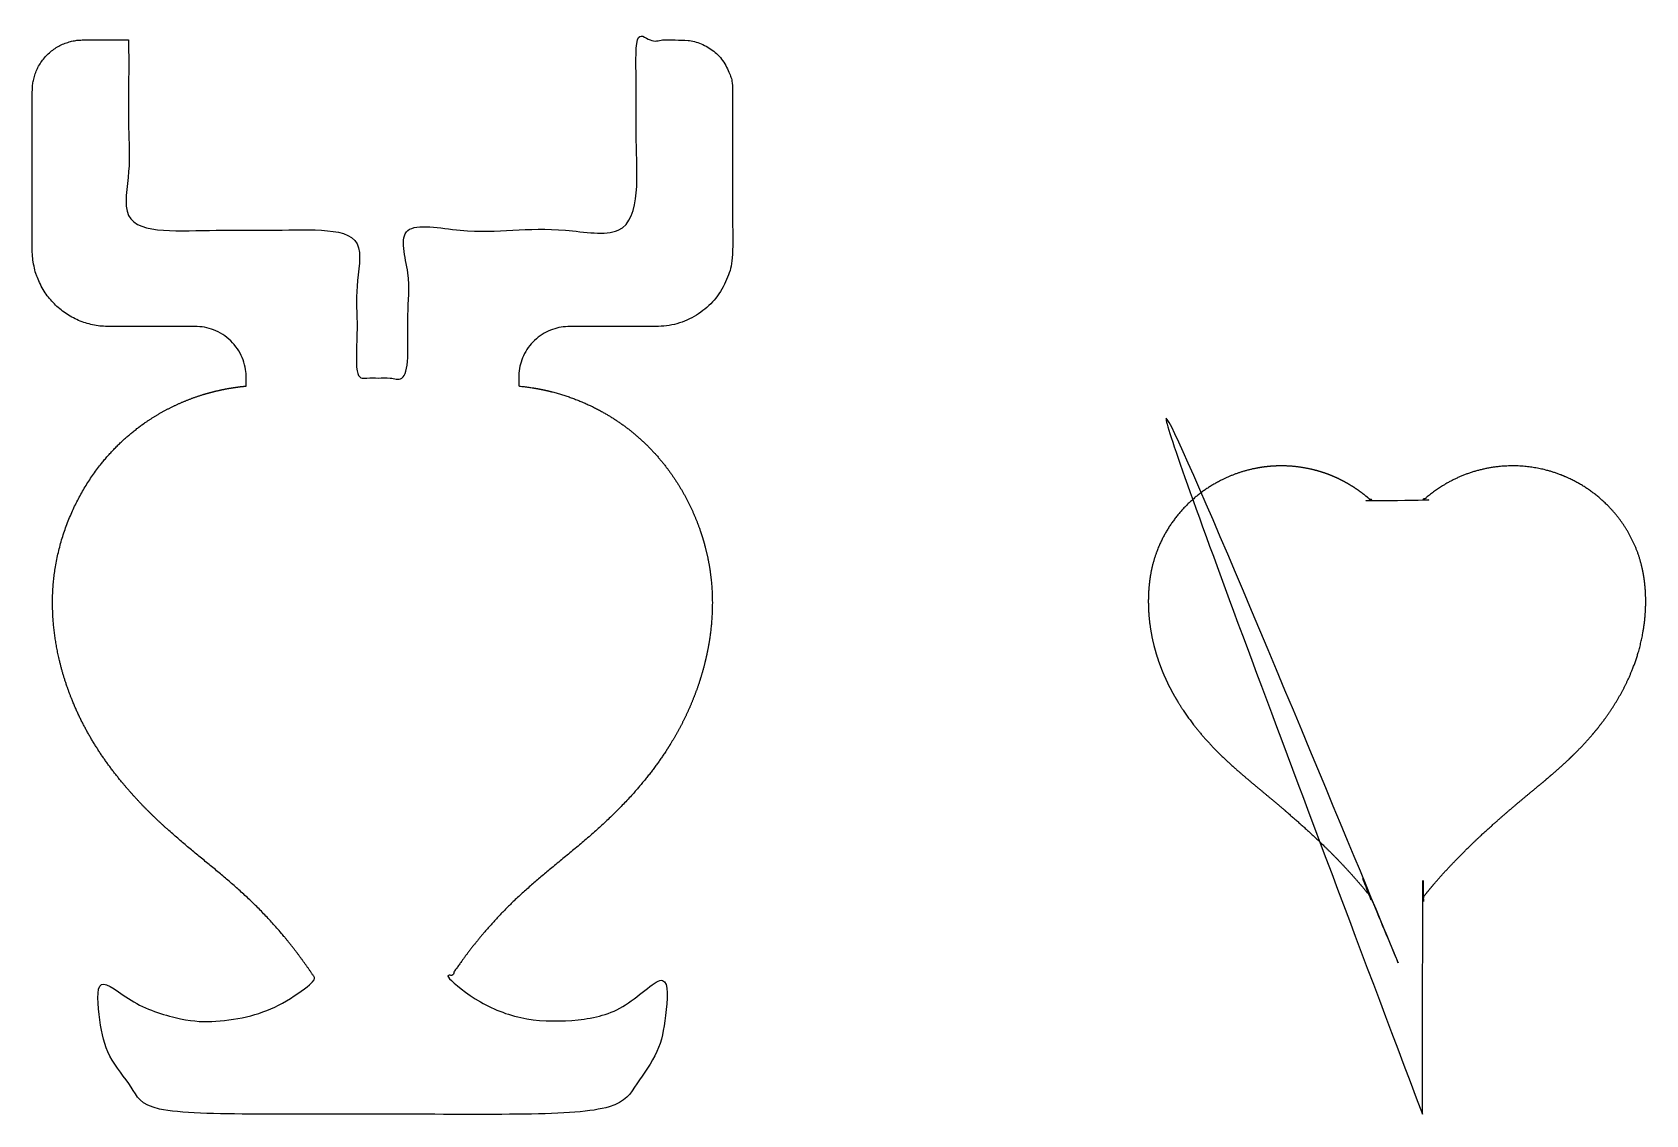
# Model space of a CAD drawing. Header units: millimetres. Extents: x 137 to 264, y 199 to 284.
import ezdxf

# ---------------------------------------------------------------- set-up
doc = ezdxf.new("R2010")
doc.units = ezdxf.units.MM
doc.header["$MEASUREMENT"] = 0

msp = doc.modelspace()

# ---------------------------------------------------------------- linework, layer by layer
for points, weights, knots in [([(144.8159154039983, 283.5531482243244), (143.6196320935232, 283.5531482243244), (142.4233487830481, 283.5531482243244), (141.227065472573, 283.5531482243244), (138.8839197220654, 283.5531482243244), (137.227065472573, 281.8962939748321), (137.2270654725729, 279.5531482243246), (137.2270654725729, 275.3568649138494), (137.2270654725729, 271.1605816033745), (137.2270654725729, 266.9642982928995), (137.227065472573, 265.3517316805114), (137.844167998719, 263.8619143925148), (138.9844247854536, 262.7216576057802), (140.1246815721882, 261.5814008190455), (141.6144988601848, 260.9642982928995), (143.2270654725729, 260.9642982928995), (145.5098498587447, 260.9642982928995), (147.7926342449163, 260.9642982928995), (150.0754186310879, 260.9642982928995), (152.4185643815955, 260.9642982928995), (154.0754186310879, 259.3074440434071), (154.0754186310879, 256.9642982928995), (154.0754186310878, 256.731805427639), (154.0754186310878, 256.4993125623785), (154.0754186310878, 256.266819697118), (152.9223455177818, 256.1583990570267), (149.3684973574833, 255.4593748746856), (142.634557194327, 251.6366258473647), (137.4947544960449, 241.4829023349551), (140.2078871944872, 229.5343073235537), (147.1540006018804, 221.4843030931916), (154.5107915566877, 216.1157544947262), (158.1109082089785, 211.7087887399297), (159.55148247404, 209.5037820081337), (154.5744505949605, 204.8215586143752), (147.7411455249345, 204.8235721411763), (142.7668738722265, 209.5087278226237), (141.616219456798, 204.9170030140565), (143.7400765904377, 200.6864979405283), (148.1097912079493, 198.8661857522581), (159.2472073386495, 198.8661857522578), (170.3846234693498, 198.8661857522577), (181.5220396000501, 198.8661857522576), (185.891754217563, 200.6864979405283), (188.0156113512026, 204.9170030140564), (186.8649569357653, 209.5087278226109), (181.8906852830662, 204.8235721411763), (175.0573802130402, 204.8215586143752), (170.0803483339658, 209.5037820081286), (171.5209225990224, 211.7087887399297), (175.1210392513132, 216.1157544947262), (182.4778302061205, 221.4843030931916), (189.4239436135137, 229.5343073235537), (192.137076311956, 241.4829023349551), (186.9972736136739, 251.6366258473647), (180.2633334505176, 255.4593748746856), (176.7094852902191, 256.1583990570267), (175.556412176913, 256.2668196971181), (175.5564121769132, 256.4993125623785), (175.5564121769132, 256.731805427639), (175.5564121769132, 256.9642982928995), (175.5564121769132, 259.3074440434071), (177.2132664264055, 260.9642982928995), (179.5564121769132, 260.9642982928995), (181.8391965630847, 260.9642982928995), (184.1219809492563, 260.9642982928995), (186.4047653354279, 260.9642982928995), (188.0173319478162, 260.9642982928995), (189.5071492358127, 261.5814008190455), (190.6474060225474, 262.7216576057802), (191.7876628092821, 263.8619143925148), (192.4047653354281, 265.3517316805114), (192.404765335428, 266.9642982928995), (192.404765335428, 271.1605816033745), (192.404765335428, 275.3568649138494), (192.404765335428, 279.5531482243244), (192.404765335428, 281.8962939748321), (190.7479110859356, 283.5531482243245), (188.404765335428, 283.5531482243246), (187.2084820249529, 283.5531482243244), (186.0121987144778, 283.5531482243244), (184.8159154040027, 283.5531482243244), (184.8159154040028, 278.5531482243245), (184.8159154040028, 273.5531482243244), (184.8159154040028, 268.5531482243245), (178.815915404002, 268.5531482243245), (172.8159154040012, 268.5531482243245), (166.8159154040005, 268.5531482243245), (166.8159154040005, 264.6695948365139), (166.8159154040005, 260.7860414487034), (166.8159154040005, 256.9024880608929), (165.4825820706671, 256.9024880608929), (164.1492487373338, 256.9024880608929), (162.8159154040004, 256.9024880608929), (162.8159154040005, 260.7860414487034), (162.8159154040005, 264.6695948365139), (162.8159154040005, 268.5531482243245), (156.8159154039998, 268.5531482243245), (150.815915403999, 268.5531482243245), (144.8159154039982, 268.5531482243245), (144.8159154039982, 273.5531482243244), (144.8159154039982, 278.5531482243245), (144.8159154039983, 283.5531482243244)], [1, 1, 1, 1, 0.8047378541243658, 0.8047378541243658, 1, 1, 1, 1, 0.9492530216741908, 0.9492530216741908, 1, 0.9492530216741908, 0.9492530216741908, 1, 1, 1, 1, 0.8047378541243649, 0.8047378541243649, 0.9999999999999998, 1, 1, 1, 1, 1, 1, 1, 1, 1, 1, 1, 1, 0.8187647816980621, 0.8187647816980621, 1, 0.8385556716735905, 0.8385556716735905, 1, 1, 1, 1, 0.8385556716735901, 0.8385556716735901, 0.9999999999999998, 0.8187647816980621, 0.8187647816980621, 1, 1, 1, 1, 1, 1, 1, 1, 1, 1, 1, 1, 1, 0.8047378541243649, 0.8047378541243649, 0.9999999999999998, 1, 1, 1, 0.9492530216741908, 0.9492530216741908, 1, 0.9492530216741908, 0.9492530216741908, 1, 1, 1, 1, 0.8047378541243658, 0.8047378541243658, 0.9999999999999998, 1, 1, 1, 1, 1, 1, 1, 1, 1, 1, 1, 1, 1, 1, 1, 1, 1, 1, 1, 1, 1, 1, 1, 1], [0, 0, 0, 0, 1, 1, 1, 2.570796326794893, 2.570796326794893, 2.570796326794893, 3.570796326794893, 3.570796326794893, 3.570796326794893, 4.356194490192342, 4.356194490192342, 4.356194490192342, 5.141592653589793, 5.141592653589793, 5.141592653589793, 6.141592653589793, 6.141592653589793, 6.141592653589793, 7.712388980384689, 7.712388980384689, 7.712388980384689, 8.712388980384691, 8.712388980384691, 8.712388980384691, 12.16383550129776, 19.45981324463043, 31.21665436586563, 43.4478922132281, 53.84126755102728, 62.56787853436333, 70.60882304386281, 70.60882304386281, 70.60882304386281, 72.1191859818497, 72.1191859818497, 72.1191859818497, 73.540806393845, 73.540806393845, 73.540806393845, 74.540806393845, 74.540806393845, 74.540806393845, 75.96242680584025, 75.96242680584025, 75.96242680584025, 77.47278974382718, 77.47278974382718, 77.47278974382718, 85.51373425332665, 94.2403452366627, 104.6337205744618, 116.8649584218243, 128.6217995430595, 135.9177772863922, 139.3692238073052, 139.3692238073052, 139.3692238073052, 140.3692238073053, 140.3692238073053, 140.3692238073053, 141.9400201341001, 141.9400201341001, 141.9400201341001, 142.9400201341001, 142.9400201341001, 142.9400201341001, 143.7254182974976, 143.7254182974976, 143.7254182974976, 144.510816460895, 144.510816460895, 144.510816460895, 145.510816460895, 145.510816460895, 145.510816460895, 147.0816127876899, 147.0816127876899, 147.0816127876899, 148.0816127876899, 148.0816127876899, 148.0816127876899, 149.0816127876899, 149.0816127876899, 149.0816127876899, 150.0816127876899, 150.0816127876899, 150.0816127876899, 150.8872160941517, 150.8872160941517, 150.8872160941517, 151.8872160941517, 151.8872160941517, 151.8872160941517, 152.6928194006134, 152.6928194006134, 152.6928194006134, 153.6928194006134, 153.6928194006134, 153.6928194006134, 154.6928194006134, 154.6928194006134, 154.6928194006134, 154.6928194006134]), ([(246.7644664610284, 198.8661857522577), (251.6665078597136, 198.8661857522577), (256.5685492583988, 198.8661857522576), (261.4705906570841, 198.8661857522576), (265.8403052745966, 200.6864979405283), (267.9641624082362, 204.9170030140564), (266.813507992799, 209.5087278226109), (261.8392363400999, 204.8235721411763), (255.0059312700738, 204.8215586143752), (250.0288993909995, 209.5037820081286), (251.469473656056, 211.7087887399297), (255.0695903083469, 216.1157544947262), (262.4263812631542, 221.4843030931916), (269.3724946705474, 229.5343073235536), (272.0856273689896, 241.4829023349551), (266.9458246707076, 251.6366258473647), (260.2118845075513, 255.4593748746855), (256.6580363472527, 256.1583990570266), (255.5049632339467, 256.266819697118), (255.5049632339468, 256.4993125623785), (255.5049632339468, 256.731805427639), (255.5049632339468, 256.9642982928994), (255.5049632339468, 259.3074440434071), (257.1618174834392, 260.9642982928995), (259.5049632339469, 260.9642982928995), (261.7877476201183, 260.9642982928995), (264.07053200629, 260.9642982928995), (266.3533163924616, 260.9642982928995), (267.9658830048498, 260.9642982928995), (269.4557002928464, 261.5814008190455), (270.595957079581, 262.7216576057801), (271.7362138663157, 263.8619143925148), (272.3533163924618, 265.3517316805113), (272.3533163924617, 266.9642982928995), (272.3533163924617, 271.1605816033745), (272.3533163924617, 275.3568649138494), (272.3533163924617, 279.5531482243244), (272.3533163924616, 281.8962939748321), (270.6964621429693, 283.5531482243244), (268.3533163924616, 283.5531482243245), (267.1570330819865, 283.5531482243244), (265.9607497715114, 283.5531482243244), (264.7644664610363, 283.5531482243244), (264.7644664610364, 278.5531482243245), (264.7644664610364, 273.5531482243244), (264.7644664610364, 268.5531482243245), (251.4311331277016, 268.5531482243245), (238.0977997943667, 268.5531482243245), (224.7644664610319, 268.5531482243245), (224.7644664610319, 273.5531482243244), (224.7644664610319, 278.5531482243245), (224.764466461032, 283.5531482243244), (223.5681831505569, 283.5531482243244), (222.3718998400818, 283.5531482243244), (221.1756165296066, 283.5531482243244), (218.832470779099, 283.5531482243244), (217.1756165296067, 281.8962939748321), (217.1756165296066, 279.5531482243245), (217.1756165296066, 275.3568649138494), (217.1756165296066, 271.1605816033745), (217.1756165296066, 266.9642982928995), (217.1756165296066, 265.3517316805113), (217.7927190557527, 263.8619143925148), (218.9329758424873, 262.7216576057801), (220.0732326292219, 261.5814008190455), (221.5630499172184, 260.9642982928995), (223.1756165296066, 260.9642982928995), (225.4584009157783, 260.9642982928995), (227.7411853019499, 260.9642982928995), (230.0239696881216, 260.9642982928995), (232.3671154386292, 260.9642982928995), (234.0239696881215, 259.3074440434071), (234.0239696881216, 256.9642982928995), (234.0239696881215, 256.731805427639), (234.0239696881215, 256.4993125623785), (234.0239696881215, 256.266819697118), (232.8708965748155, 256.1583990570266), (229.3170484145169, 255.4593748746855), (222.5831082513606, 251.6366258473647), (217.4433055530786, 241.4829023349551), (220.1564382515208, 229.5343073235536), (227.102551658914, 221.4843030931916), (234.4593426137213, 216.1157544947262), (238.0594592660121, 211.7087887399297), (239.5000335310736, 209.5037820081337), (234.5230016519941, 204.8215586143752), (227.6896965819681, 204.8235721411763), (222.7154249292602, 209.5087278226237), (221.5647705138316, 204.9170030140565), (223.6886276474714, 200.6864979405283), (228.058342264983, 198.8661857522581), (232.9603836636648, 198.8661857522578), (237.8624250623465, 198.8661857522577), (242.7644664610282, 198.8661857522577), (242.7644664610281, 201.240889113912), (242.764466461028, 203.6155924755662), (242.764466461028, 205.9902958372203), (242.764466461028, 209.2902896650752), (242.7644664610281, 212.5902834929302), (242.7644664610281, 215.890277320785), (240.5572326767553, 218.6996801563999), (236.1810001811436, 222.756072495164), (229.5367422773249, 227.9846836244777), (225.9149167611442, 233.5429990295555), (224.9777436772399, 238.7697222450739), (225.4741545948375, 243.0922291197464), (227.8235747456217, 247.0920425738442), (231.5842046662603, 249.4440923965443), (235.3038667725907, 250.1118575129089), (238.423344167749, 249.7786549526692), (240.9557270651467, 248.6590700914236), (242.3411486458097, 247.58736004476), (242.7644664610341, 247.2104929059876), (242.764466461034, 250.4411579576227), (242.764466461034, 253.6718230092578), (242.7644664610339, 256.9024880608929), (244.0977997943674, 256.9024880608929), (245.4311331277008, 256.9024880608928), (246.7644664610345, 256.9024880608929), (246.7644664610344, 253.6718230092601), (246.7644664610344, 250.4411579576272), (246.7644664610343, 247.2104929059943), (247.1877842762587, 247.58736004476), (248.5732058569217, 248.6590700914236), (251.1055887543195, 249.7786549526692), (254.2250661494779, 250.1118575129089), (257.9447282558082, 249.4440923965443), (261.7053581764464, 247.0920425738442), (264.0547783272311, 243.0922291197464), (264.5511892448287, 238.7697222450739), (263.6140161609243, 233.5429990295555), (259.9921906447436, 227.9846836244777), (253.34793274092, 222.7560724951601), (248.9717002453039, 218.6996801563912), (246.7644664610284, 215.8902773207701), (246.7644664610284, 212.5902834929203), (246.7644664610285, 209.2902896650703), (246.7644664610286, 205.9902958372203), (246.7644664610284, 203.6155924755661), (246.7644664610284, 201.2408891139119), (246.7644664610284, 198.8661857522577)], [1, 1, 1, 1, 0.8385556716735901, 0.8385556716735901, 0.9999999999999998, 0.8187647816980621, 0.8187647816980621, 1, 1, 1, 1, 1, 1, 1, 1, 1, 1, 1, 1, 1, 0.8047378541243649, 0.8047378541243649, 0.9999999999999998, 1, 1, 1, 0.9492530216741908, 0.9492530216741908, 1, 0.9492530216741908, 0.9492530216741908, 1, 1, 1, 1, 0.8047378541243658, 0.8047378541243658, 0.9999999999999998, 1, 1, 1, 1, 1, 1, 1, 1, 1, 1, 1, 1, 1, 1, 1, 0.8047378541243658, 0.8047378541243658, 1, 1, 1, 1, 0.9492530216741908, 0.9492530216741908, 1, 0.9492530216741908, 0.9492530216741908, 1, 1, 1, 1, 0.8047378541243649, 0.8047378541243649, 0.9999999999999998, 1, 1, 1, 1, 1, 1, 1, 1, 1, 1, 1, 1, 0.8187647816980621, 0.8187647816980621, 1, 0.8385556716735905, 0.8385556716735905, 1, 1, 1, 1, 1, 1, 1, 1, 1, 1, 1, 1, 1, 1, 1, 1, 1, 1, 1, 1, 1, 1, 1, 1, 1, 1, 1, 1, 1, 1, 1, 1, 1, 1, 1, 1, 1, 1, 1, 1, 1, 1, 1, 1, 1, 1, 1, 1, 1, 1, 1], [0, 0, 0, 0, 1, 1, 1, 2.421620411995249, 2.421620411995249, 2.421620411995249, 3.931983349982175, 3.931983349982175, 3.931983349982175, 11.97292785948164, 20.6995388428177, 31.09291418061687, 43.32415202797935, 55.08099314921455, 62.37697089254723, 65.82841741346027, 65.82841741346027, 65.82841741346027, 66.82841741346027, 66.82841741346027, 66.82841741346027, 68.39921374025516, 68.39921374025516, 68.39921374025516, 69.39921374025516, 69.39921374025516, 69.39921374025516, 70.18461190365261, 70.18461190365261, 70.18461190365261, 70.97001006705005, 70.97001006705005, 70.97001006705005, 71.97001006705005, 71.97001006705005, 71.97001006705005, 73.54080639384495, 73.54080639384495, 73.54080639384495, 74.54080639384495, 74.54080639384495, 74.54080639384495, 75.54080639384495, 75.54080639384495, 75.54080639384495, 76.54080639384495, 76.54080639384495, 76.54080639384495, 77.54080639384495, 77.54080639384495, 77.54080639384495, 78.54080639384495, 78.54080639384495, 78.54080639384495, 80.11160272063984, 80.11160272063984, 80.11160272063984, 81.11160272063982, 81.11160272063982, 81.11160272063982, 81.89700088403728, 81.89700088403728, 81.89700088403728, 82.68239904743474, 82.68239904743474, 82.68239904743474, 83.68239904743473, 83.68239904743473, 83.68239904743473, 85.25319537422963, 85.25319537422963, 85.25319537422963, 86.25319537422963, 86.25319537422963, 86.25319537422963, 89.70464189514271, 97.00061963847538, 108.7574607597106, 120.988698607073, 131.3820739448722, 140.1086849282082, 148.1496294377078, 148.1496294377078, 148.1496294377078, 149.6599923756946, 149.6599923756946, 149.6599923756946, 151.0816127876899, 151.0816127876899, 151.0816127876899, 152.0816127876899, 152.0816127876899, 152.0816127876899, 153.0816127876899, 153.0816127876899, 153.0816127876899, 154.0816127876899, 154.0816127876899, 154.0816127876899, 8622.417616291248, 14127.30881641489, 20178.34653878798, 23768.00733499996, 26532.69809253675, 30298.8113187405, 34433.23913217148, 36624.31270952655, 39177.79549107353, 41810.34498940005, 43116.70467616922, 43116.70467616922, 43116.70467616922, 43117.70467616922, 43117.70467616922, 43117.70467616922, 43118.70467616921, 43118.70467616921, 43118.70467616921, 43119.70467616921, 43119.70467616921, 43119.70467616921, 44426.06436293845, 47058.61386126499, 49612.09664281195, 51803.17022016701, 55937.59803359801, 59703.71125980176, 62468.40201733856, 66058.06281355052, 72109.10053592362, 77613.99173604726, 86082.32773956578, 86082.32773956578, 86082.32773956578, 86083.32773956576, 86083.32773956576, 86083.32773956576, 86084.32773956576, 86084.32773956576, 86084.32773956576, 86084.32773956576])]:
    msp.add_rational_spline(points, weights, degree=3, knots=knots)

doc.saveas('drawing.dxf')
